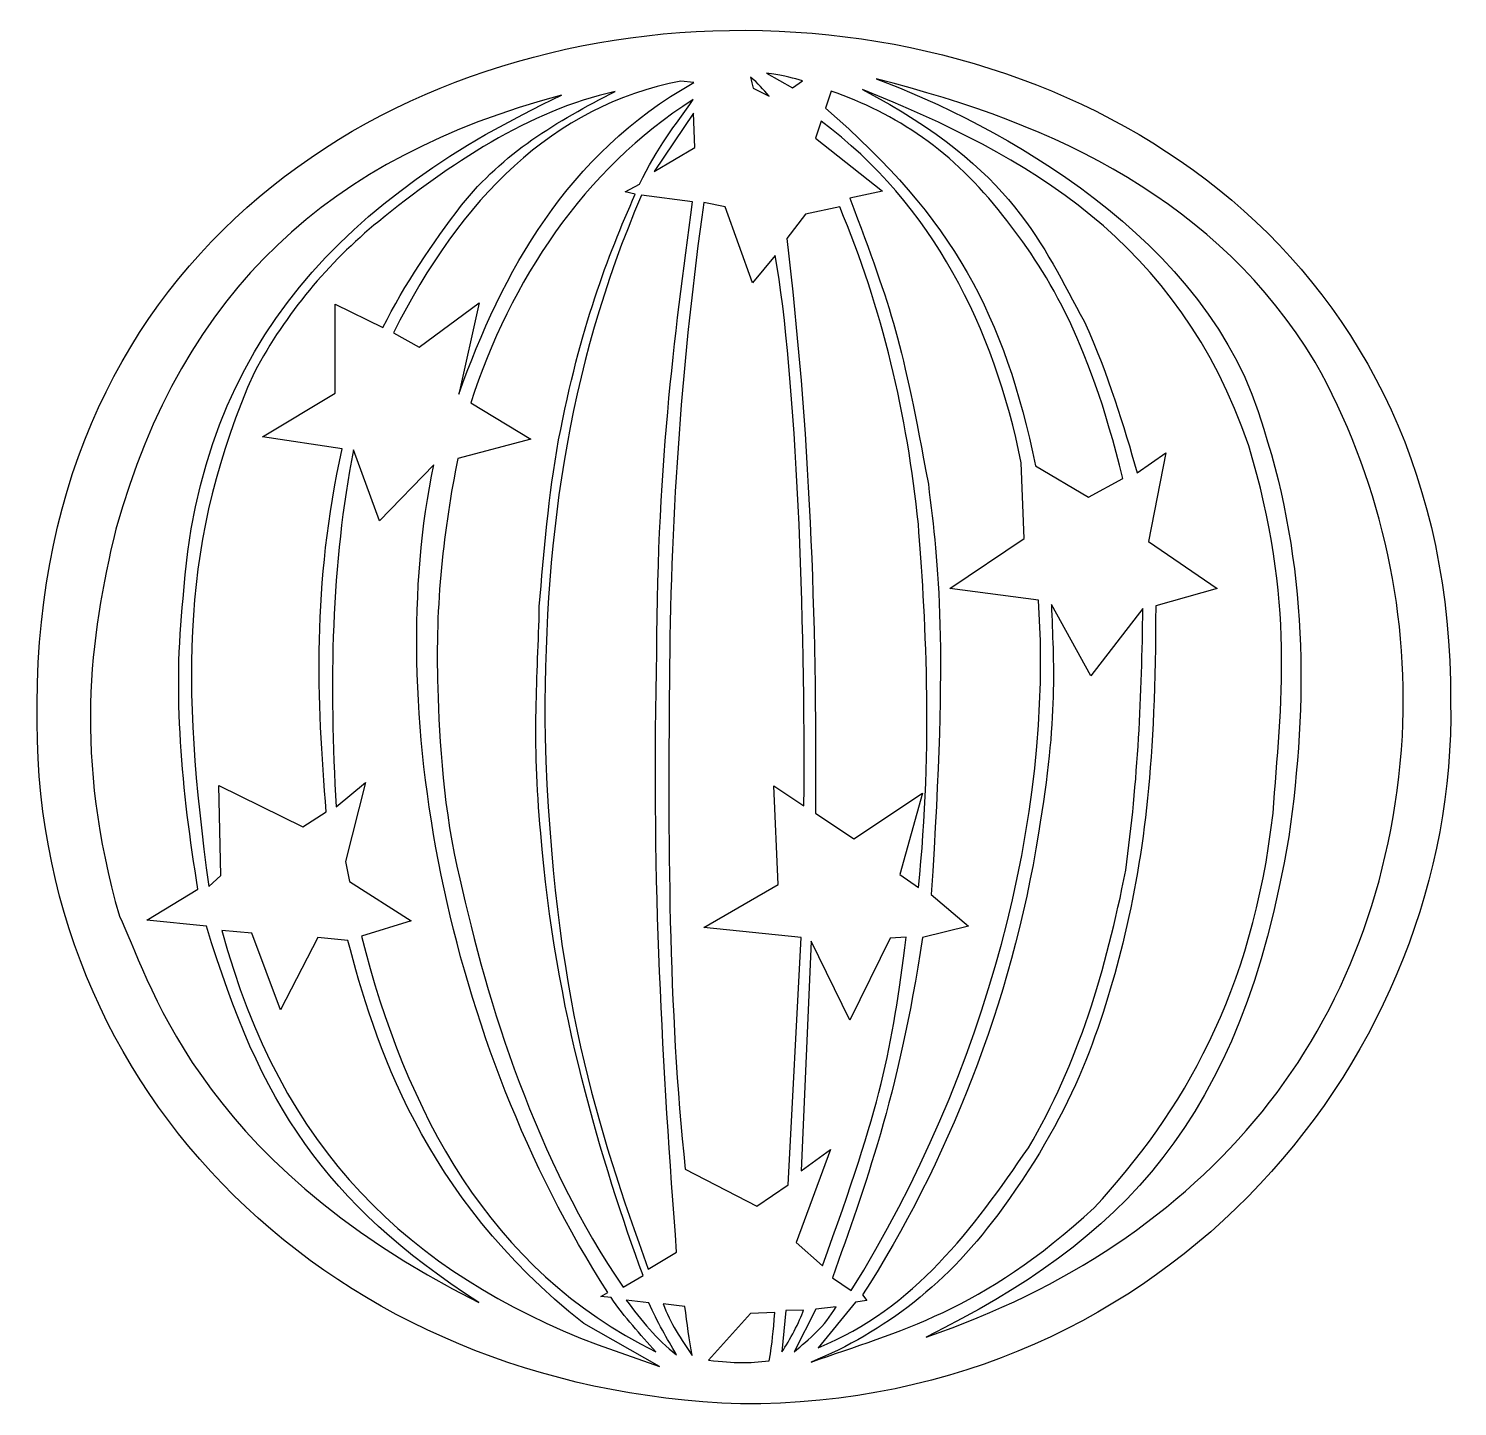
# Model space of a CAD drawing. Header units: centimetres. Extents: x -9.9 to 9, y -7.1 to 11.2.
import ezdxf

# ---------------------------------------------------------------- set-up
doc = ezdxf.new("R2010")
doc.units = ezdxf.units.CM
doc.header["$MEASUREMENT"] = 0
doc.layers.add('Layer 1', color=7, linetype='Continuous')

msp = doc.modelspace()

# ---------------------------------------------------------------- linework, layer by layer
at = {"layer": 'Layer 1', "color": 56}
for points, knots in [([(-0.41855, 11.12764), (-5.09261, 11.15036), (-9.7758, 8.2086), (-9.7848, 2.21863), (-9.7848, 2.21863), (-9.89921, -2.93961), (-5.84053, -6.85415), (-0.48883, -7.02856), (-0.48883, -7.02856), (5.21062, -7.06272), (8.98344, -2.34427), (8.89313, 2.25005), (8.89313, 2.25005), (8.92066, 8.11776), (4.25551, 11.10493), (-0.41855, 11.12764)], [0, 0, 0, 0, 0.2, 0.2, 0.2, 0.2, 0.4, 0.4, 0.4, 0.4, 0.6, 0.6, 0.6, 0.6, 1, 1, 1, 1]), ([(-1.27762, 10.45626), (-1.27762, 10.45626), (-1.10812, 10.43725), (-1.10812, 10.43725), (-1.10812, 10.43725), (-2.79549, 9.48099), (-3.62833, 7.9423), (-4.21532, 6.31719), (-4.21532, 6.31719), (-4.21532, 6.31719), (-3.94247, 7.52683), (-3.94247, 7.52683), (-3.94247, 7.52683), (-3.94247, 7.52683), (-4.73622, 6.94061), (-4.73622, 6.94061), (-4.73622, 6.94061), (-4.73622, 6.94061), (-5.07687, 7.12995), (-5.07687, 7.12995), (-5.07687, 7.12995), (-4.18423, 8.90306), (-2.9741, 10.13237), (-1.27762, 10.45626)], [0, 0, 0, 0, 0.14285714, 0.14285714, 0.14285714, 0.14285714, 0.28571429, 0.28571429, 0.28571429, 0.28571429, 0.42857143, 0.42857143, 0.42857143, 0.42857143, 0.57142857, 0.57142857, 0.57142857, 0.57142857, 0.71428571, 0.71428571, 0.71428571, 0.71428571, 1, 1, 1, 1]), ([(-0.35819, 10.50918), (-0.25637, 10.43069), (-0.19186, 10.34279), (-0.11262, 10.25865), (-0.11262, 10.25865), (-0.11262, 10.25865), (-0.32264, 10.36283), (-0.32264, 10.36283), (-0.32264, 10.36283), (-0.33445, 10.40706), (-0.34638, 10.45906), (-0.35819, 10.50918)], [0, 0, 0, 0, 0.25, 0.25, 0.25, 0.25, 0.5, 0.5, 0.5, 0.5, 1, 1, 1, 1]), ([(-0.149, 10.5621), (0.13841, 10.51879), (0.20001, 10.49291), (0.33055, 10.46122), (0.33055, 10.46122), (0.33055, 10.46122), (0.19826, 10.36614), (0.19826, 10.36614), (0.19826, 10.36614), (0.19826, 10.36614), (-0.149, 10.5621), (-0.149, 10.5621)], [0, 0, 0, 0, 0.25, 0.25, 0.25, 0.25, 0.5, 0.5, 0.5, 0.5, 1, 1, 1, 1]), ([(1.30124, 10.48438), (3.71007, 9.88038), (5.81494, 8.86248), (7.10306, 6.74217), (7.10306, 6.74217), (7.94401, 5.24443), (8.34493, 3.51452), (8.25648, 1.80025), (8.25648, 1.80025), (8.0142, -2.11083), (5.64969, -4.88513), (1.9627, -6.14634), (1.9627, -6.14634), (4.54679, -4.86608), (6.12463, -3.3031), (6.75414, 0.46824), (6.75414, 0.46824), (7.01349, 2.25099), (6.99573, 4.08111), (6.42341, 5.85417), (6.42341, 5.85417), (5.72392, 8.39514), (2.87037, 9.90584), (1.30124, 10.48438)], [0, 0, 0, 0, 0.14285714, 0.14285714, 0.14285714, 0.14285714, 0.28571429, 0.28571429, 0.28571429, 0.28571429, 0.42857143, 0.42857143, 0.42857143, 0.42857143, 0.57142857, 0.57142857, 0.57142857, 0.57142857, 0.71428571, 0.71428571, 0.71428571, 0.71428571, 1, 1, 1, 1]), ([(-2.85602, 10.2694), (-5.63137, 8.9614), (-7.6454, 7.02992), (-7.85499, 3.61513), (-7.85499, 3.61513), (-7.99513, 2.3754), (-7.8751, 1.08353), (-7.66069, -0.22712), (-7.66069, -0.22712), (-7.66069, -0.22712), (-8.33455, -0.63391), (-8.33455, -0.63391), (-8.33455, -0.63391), (-8.33455, -0.63391), (-7.54742, -0.7166), (-7.54742, -0.7166), (-7.54742, -0.7166), (-6.83574, -3.06743), (-5.99837, -4.36243), (-3.94743, -5.68993), (-3.94743, -5.68993), (-7.76833, -3.77301), (-8.325, -1.31007), (-8.69918, -0.58348), (-8.69918, -0.58348), (-9.30074, 1.52764), (-9.09676, 3.08728), (-8.74631, 4.5329), (-8.74631, 4.5329), (-7.85786, 7.70997), (-5.90432, 9.45964), (-2.85602, 10.2694)], [0, 0, 0, 0, 0.11111111, 0.11111111, 0.11111111, 0.11111111, 0.22222222, 0.22222222, 0.22222222, 0.22222222, 0.33333333, 0.33333333, 0.33333333, 0.33333333, 0.44444444, 0.44444444, 0.44444444, 0.44444444, 0.55555556, 0.55555556, 0.55555556, 0.55555556, 0.66666667, 0.66666667, 0.66666667, 0.66666667, 0.77777778, 0.77777778, 0.77777778, 0.77777778, 1, 1, 1, 1]), ([(-2.14743, 10.31818), (-2.91405, 9.92868), (-3.6355, 9.4999), (-4.17646, 8.81585), (-4.17646, 8.81585), (-4.56794, 8.30418), (-4.92486, 7.77399), (-5.21826, 7.19858), (-5.21826, 7.19858), (-5.21826, 7.19858), (-5.84664, 7.50616), (-5.84664, 7.50616), (-5.84664, 7.50616), (-5.84664, 7.50616), (-5.84664, 6.32959), (-5.84664, 6.32959), (-5.84664, 6.32959), (-5.84664, 6.32959), (-6.80906, 5.75495), (-6.80906, 5.75495), (-6.80906, 5.75495), (-6.80906, 5.75495), (-5.75321, 5.59454), (-5.75321, 5.59454), (-5.75321, 5.59454), (-6.15727, 3.79066), (-6.0846, 2.26911), (-5.96653, 0.79732), (-5.96653, 0.79732), (-5.96653, 0.79732), (-6.27411, 0.59723), (-6.27411, 0.59723), (-6.27411, 0.59723), (-6.27411, 0.59723), (-7.3837, 1.14458), (-7.3837, 1.14458), (-7.3837, 1.14458), (-7.3837, 1.14458), (-7.35642, -0.04439), (-7.35642, -0.04439), (-7.35642, -0.04439), (-7.35642, -0.04439), (-7.51682, -0.19156), (-7.51682, -0.19156), (-7.51682, -0.19156), (-7.89031, 2.49441), (-7.8894, 4.41826), (-6.91572, 6.61071), (-6.91572, 6.61071), (-6.49446, 7.38841), (-5.94524, 8.05078), (-5.272, 8.6017), (-5.272, 8.6017), (-4.34884, 9.3502), (-3.27917, 10.07088), (-2.14743, 10.31818)], [0, 0, 0, 0, 0.06666667, 0.06666667, 0.06666667, 0.06666667, 0.13333333, 0.13333333, 0.13333333, 0.13333333, 0.2, 0.2, 0.2, 0.2, 0.26666667, 0.26666667, 0.26666667, 0.26666667, 0.33333333, 0.33333333, 0.33333333, 0.33333333, 0.4, 0.4, 0.4, 0.4, 0.46666667, 0.46666667, 0.46666667, 0.46666667, 0.53333333, 0.53333333, 0.53333333, 0.53333333, 0.6, 0.6, 0.6, 0.6, 0.66666667, 0.66666667, 0.66666667, 0.66666667, 0.73333333, 0.73333333, 0.73333333, 0.73333333, 0.8, 0.8, 0.8, 0.8, 0.86666667, 0.86666667, 0.86666667, 0.86666667, 1, 1, 1, 1]), ([(-1.11721, 10.2107), (-1.35345, 9.87363), (-1.59039, 9.57519), (-1.82663, 9.09531), (-1.82663, 9.09531), (-1.82663, 9.09531), (-2.01514, 8.99113), (-2.01514, 8.99113), (-2.01514, 8.99113), (-2.01514, 8.99113), (-1.88285, 8.96302), (-1.88285, 8.96302), (-1.88285, 8.96302), (-2.24713, 8.12476), (-2.6042, 7.22089), (-2.89406, 5.71278), (-2.89406, 5.71278), (-3.02894, 4.96226), (-3.0882, 4.23695), (-3.14954, 3.51095), (-3.14954, 3.51095), (-3.16872, 2.57191), (-3.25055, 1.77922), (-3.13053, 0.51537), (-3.13053, 0.51537), (-2.9522, -1.79621), (-2.31183, -3.87349), (-1.77867, -5.33357), (-1.77867, -5.33357), (-1.77867, -5.33357), (-2.04326, -5.48488), (-2.04326, -5.48488), (-2.04326, -5.48488), (-3.17445, -3.84406), (-3.85127, -1.70071), (-4.19796, -0.08904), (-4.19796, -0.08904), (-4.41966, 0.80222), (-4.47148, 1.74387), (-4.49065, 2.4336), (-4.49065, 2.4336), (-4.53022, 3.55826), (-4.41246, 4.54341), (-4.22607, 5.46721), (-4.22607, 5.46721), (-4.22607, 5.46721), (-3.26282, 5.72188), (-3.26282, 5.72188), (-3.26282, 5.72188), (-3.26282, 5.72188), (-4.05657, 6.20391), (-4.05657, 6.20391), (-4.05657, 6.20391), (-3.52697, 7.81209), (-2.57348, 9.2842), (-1.11721, 10.2107)], [0, 0, 0, 0, 0.06666667, 0.06666667, 0.06666667, 0.06666667, 0.13333333, 0.13333333, 0.13333333, 0.13333333, 0.2, 0.2, 0.2, 0.2, 0.26666667, 0.26666667, 0.26666667, 0.26666667, 0.33333333, 0.33333333, 0.33333333, 0.33333333, 0.4, 0.4, 0.4, 0.4, 0.46666667, 0.46666667, 0.46666667, 0.46666667, 0.53333333, 0.53333333, 0.53333333, 0.53333333, 0.6, 0.6, 0.6, 0.6, 0.66666667, 0.66666667, 0.66666667, 0.66666667, 0.73333333, 0.73333333, 0.73333333, 0.73333333, 0.8, 0.8, 0.8, 0.8, 0.86666667, 0.86666667, 0.86666667, 0.86666667, 1, 1, 1, 1]), ([(1.12265, 10.34299), (3.29538, 9.4727), (5.29637, 8.34829), (6.22497, 5.63671), (6.22497, 5.63671), (6.84949, 3.56928), (6.64911, 2.21731), (6.54661, 0.77995), (6.54661, 0.77995), (6.27781, -1.59264), (5.35522, -3.16739), (4.18355, -4.43647), (4.18355, -4.43647), (2.69283, -5.81224), (1.59458, -6.06791), (0.44217, -6.47707), (0.44217, -6.47707), (1.40525, -6.08214), (2.26348, -5.43578), (2.97473, -4.43647), (2.97473, -4.43647), (3.9472, -3.11272), (4.28358, -2.01579), (4.56223, -0.93984), (4.56223, -0.93984), (4.85834, 0.31945), (4.99225, 1.4298), (4.99632, 3.52005), (4.99632, 3.52005), (4.99632, 3.52005), (5.80908, 3.74742), (5.80908, 3.74742), (5.80908, 3.74742), (5.80908, 3.74742), (4.90206, 4.37085), (4.90206, 4.37085), (4.90206, 4.37085), (4.90206, 4.37085), (5.12861, 5.54245), (5.12861, 5.54245), (5.12861, 5.54245), (5.12861, 5.54245), (4.75075, 5.27787), (4.75075, 5.27787), (4.75075, 5.27787), (4.57126, 5.9099), (4.37941, 6.55013), (4.05126, 7.28126), (4.05126, 7.28126), (3.48976, 8.28797), (3.13678, 9.28786), (1.12265, 10.34299)], [0, 0, 0, 0, 0.07142857, 0.07142857, 0.07142857, 0.07142857, 0.14285714, 0.14285714, 0.14285714, 0.14285714, 0.21428571, 0.21428571, 0.21428571, 0.21428571, 0.28571429, 0.28571429, 0.28571429, 0.28571429, 0.35714286, 0.35714286, 0.35714286, 0.35714286, 0.42857143, 0.42857143, 0.42857143, 0.42857143, 0.5, 0.5, 0.5, 0.5, 0.57142857, 0.57142857, 0.57142857, 0.57142857, 0.64285714, 0.64285714, 0.64285714, 0.64285714, 0.71428571, 0.71428571, 0.71428571, 0.71428571, 0.78571429, 0.78571429, 0.78571429, 0.78571429, 0.85714286, 0.85714286, 0.85714286, 0.85714286, 1, 1, 1, 1]), ([(0.70676, 10.32397), (1.55568, 10.03157), (2.32715, 9.52551), (2.97473, 8.67942), (2.97473, 8.67942), (3.54085, 7.96373), (4.09548, 7.11075), (4.56223, 5.20263), (4.56223, 5.20263), (4.56223, 5.20263), (4.10831, 4.95624), (4.10831, 4.95624), (4.10831, 4.95624), (4.10831, 4.95624), (3.40882, 5.37213), (3.40882, 5.37213), (3.40882, 5.37213), (2.99299, 7.35504), (2.33795, 8.62494), (0.63069, 10.09742), (0.63069, 10.09742), (0.63069, 10.09742), (0.70676, 10.32397), (0.70676, 10.32397)], [0, 0, 0, 0, 0.14285714, 0.14285714, 0.14285714, 0.14285714, 0.28571429, 0.28571429, 0.28571429, 0.28571429, 0.42857143, 0.42857143, 0.42857143, 0.42857143, 0.57142857, 0.57142857, 0.57142857, 0.57142857, 0.71428571, 0.71428571, 0.71428571, 0.71428571, 1, 1, 1, 1]), ([(-1.11225, 10.03128), (-1.11225, 10.03128), (-1.09572, 9.57735), (-1.09572, 9.57735), (-1.09572, 9.57735), (-1.09572, 9.57735), (-1.62984, 9.25985), (-1.62984, 9.25985), (-1.62984, 9.25985), (-1.62984, 9.25985), (-1.11225, 10.03128), (-1.11225, 10.03128)], [0, 0, 0, 0, 0.25, 0.25, 0.25, 0.25, 0.5, 0.5, 0.5, 0.5, 1, 1, 1, 1]), ([(0.57447, 9.9271), (2.05234, 8.81895), (2.8559, 7.19865), (3.2203, 5.41016), (3.2203, 5.41016), (3.2203, 5.41016), (3.25751, 4.40888), (3.25751, 4.40888), (3.25751, 4.40888), (3.25751, 4.40888), (2.27524, 3.74742), (2.27524, 3.74742), (2.27524, 3.74742), (2.27524, 3.74742), (3.44685, 3.59611), (3.44685, 3.59611), (3.44685, 3.59611), (3.64863, 0.75074), (2.7652, -2.64642), (0.97134, -5.53201), (0.97134, -5.53201), (0.97134, -5.53201), (0.72577, -5.36251), (0.72577, -5.36251), (0.72577, -5.36251), (1.15176, -4.13979), (1.58772, -3.01177), (1.9164, -0.8646), (1.9164, -0.8646), (1.9164, -0.8646), (2.52081, -0.71329), (2.52081, -0.71329), (2.52081, -0.71329), (2.52081, -0.71329), (2.02967, -0.2974), (2.02967, -0.2974), (2.02967, -0.2974), (2.25254, 3.10388), (2.12746, 4.00549), (1.99164, 5.12656), (1.99164, 5.12656), (1.64516, 7.01126), (1.52559, 7.40124), (0.95232, 8.9068), (0.95232, 8.9068), (0.95232, 8.9068), (1.38723, 9.00105), (1.38723, 9.00105), (1.38723, 9.00105), (1.38723, 9.00105), (0.4984, 9.70055), (0.4984, 9.70055), (0.4984, 9.70055), (0.4984, 9.70055), (0.57447, 9.9271), (0.57447, 9.9271)], [0, 0, 0, 0, 0.06666667, 0.06666667, 0.06666667, 0.06666667, 0.13333333, 0.13333333, 0.13333333, 0.13333333, 0.2, 0.2, 0.2, 0.2, 0.26666667, 0.26666667, 0.26666667, 0.26666667, 0.33333333, 0.33333333, 0.33333333, 0.33333333, 0.4, 0.4, 0.4, 0.4, 0.46666667, 0.46666667, 0.46666667, 0.46666667, 0.53333333, 0.53333333, 0.53333333, 0.53333333, 0.6, 0.6, 0.6, 0.6, 0.66666667, 0.66666667, 0.66666667, 0.66666667, 0.73333333, 0.73333333, 0.73333333, 0.73333333, 0.8, 0.8, 0.8, 0.8, 0.86666667, 0.86666667, 0.86666667, 0.86666667, 1, 1, 1, 1]), ([(-1.79769, 8.94896), (-1.79769, 8.94896), (-1.12631, 8.85884), (-1.12631, 8.85884), (-1.12631, 8.85884), (-1.3656, 7.05736), (-1.60049, 5.31366), (-1.59925, 2.65105), (-1.59925, 2.65105), (-1.66554, -0.12287), (-1.51719, -2.59628), (-1.33467, -5.02186), (-1.33467, -5.02186), (-1.33467, -5.02186), (-1.71253, -5.24841), (-1.71253, -5.24841), (-1.71253, -5.24841), (-2.37914, -3.36769), (-2.96877, -1.63403), (-3.07348, 1.78124), (-3.07348, 1.78124), (-3.10136, 4.28709), (-2.8005, 6.62681), (-1.79769, 8.94896)], [0, 0, 0, 0, 0.14285714, 0.14285714, 0.14285714, 0.14285714, 0.28571429, 0.28571429, 0.28571429, 0.28571429, 0.42857143, 0.42857143, 0.42857143, 0.42857143, 0.57142857, 0.57142857, 0.57142857, 0.57142857, 0.71428571, 0.71428571, 0.71428571, 0.71428571, 1, 1, 1, 1]), ([(-0.97583, 8.84975), (-0.97583, 8.84975), (-0.69223, 8.7927), (-0.69223, 8.7927), (-0.69223, 8.7927), (-0.69223, 8.7927), (-0.33256, 7.79141), (-0.33256, 7.79141), (-0.33256, 7.79141), (-0.33256, 7.79141), (-0.03077, 8.15025), (-0.03077, 8.15025), (-0.03077, 8.15025), (0.24805, 6.55152), (0.37064, 3.34858), (0.34709, 0.87421), (0.34709, 0.87421), (0.34709, 0.87421), (-0.04979, 1.1388), (-0.04979, 1.1388), (-0.04979, 1.1388), (-0.04979, 1.1388), (0.00727, -0.1651), (0.00727, -0.1651), (0.00727, -0.1651), (0.00727, -0.1651), (-0.97583, -0.7323), (-0.97583, -0.7323), (-0.97583, -0.7323), (-0.97583, -0.7323), (0.30988, -0.8646), (0.30988, -0.8646), (0.30988, -0.8646), (0.30988, -0.8646), (0.13956, -4.13385), (0.13956, -4.13385), (0.13956, -4.13385), (0.13956, -4.13385), (-0.27633, -4.41745), (-0.27633, -4.41745), (-0.27633, -4.41745), (-0.27633, -4.41745), (-1.22139, -3.92549), (-1.22139, -3.92549), (-1.22139, -3.92549), (-1.44695, -1.80179), (-1.45173, 0.45357), (-1.42893, 2.7263), (-1.42893, 2.7263), (-1.40775, 4.77559), (-1.26397, 6.82068), (-0.97583, 8.84975)], [0, 0, 0, 0, 0.07142857, 0.07142857, 0.07142857, 0.07142857, 0.14285714, 0.14285714, 0.14285714, 0.14285714, 0.21428571, 0.21428571, 0.21428571, 0.21428571, 0.28571429, 0.28571429, 0.28571429, 0.28571429, 0.35714286, 0.35714286, 0.35714286, 0.35714286, 0.42857143, 0.42857143, 0.42857143, 0.42857143, 0.5, 0.5, 0.5, 0.5, 0.57142857, 0.57142857, 0.57142857, 0.57142857, 0.64285714, 0.64285714, 0.64285714, 0.64285714, 0.71428571, 0.71428571, 0.71428571, 0.71428571, 0.78571429, 0.78571429, 0.78571429, 0.78571429, 0.85714286, 0.85714286, 0.85714286, 0.85714286, 1, 1, 1, 1]), ([(0.82003, 8.7927), (1.38262, 7.45446), (1.71375, 6.0386), (1.85935, 4.5974), (1.85935, 4.5974), (1.94851, 3.51579), (2.06036, 1.6478), (1.85935, -0.20314), (1.85935, -0.20314), (1.85935, -0.20314), (1.61378, -0.03281), (1.61378, -0.03281), (1.61378, -0.03281), (1.61378, -0.03281), (1.9164, 1.04454), (1.9164, 1.04454), (1.9164, 1.04454), (1.9164, 1.04454), (1.00855, 0.44013), (1.00855, 0.44013), (1.00855, 0.44013), (1.00855, 0.44013), (0.4984, 0.77995), (0.4984, 0.77995), (0.4984, 0.77995), (0.52011, 3.41127), (0.41931, 5.85535), (0.12054, 8.37763), (0.12054, 8.37763), (0.12054, 8.37763), (0.36611, 8.69844), (0.36611, 8.69844), (0.36611, 8.69844), (0.36611, 8.69844), (0.82003, 8.7927), (0.82003, 8.7927)], [0, 0, 0, 0, 0.1, 0.1, 0.1, 0.1, 0.2, 0.2, 0.2, 0.2, 0.3, 0.3, 0.3, 0.3, 0.4, 0.4, 0.4, 0.4, 0.5, 0.5, 0.5, 0.5, 0.6, 0.6, 0.6, 0.6, 0.7, 0.7, 0.7, 0.7, 0.8, 0.8, 0.8, 0.8, 1, 1, 1, 1]), ([(-5.60604, 5.58132), (-5.60604, 5.58132), (-5.26042, 4.6437), (-5.26042, 4.6437), (-5.26042, 4.6437), (-5.26042, 4.6437), (-4.54439, 5.38288), (-4.54439, 5.38288), (-4.54439, 5.38288), (-5.21261, 2.17821), (-4.38063, -2.22685), (-2.245, -5.55682), (-2.245, -5.55682), (-2.245, -5.55682), (-2.33512, -5.61056), (-2.33512, -5.61056), (-2.33512, -5.61056), (-2.33512, -5.61056), (-2.20201, -5.62379), (-2.20201, -5.62379), (-2.20201, -5.62379), (-2.02233, -5.88534), (-1.81576, -6.1122), (-1.61, -6.33899), (-1.61, -6.33899), (-3.81421, -5.26199), (-4.9178, -3.14983), (-5.49938, -0.84641), (-5.49938, -0.84641), (-5.49938, -0.84641), (-4.84453, -0.64549), (-4.84453, -0.64549), (-4.84453, -0.64549), (-4.84453, -0.64549), (-5.65978, -0.12459), (-5.65978, -0.12459), (-5.65978, -0.12459), (-5.65978, -0.12459), (-5.7127, 0.14247), (-5.7127, 0.14247), (-5.7127, 0.14247), (-5.7127, 0.14247), (-5.44563, 1.1851), (-5.44563, 1.1851), (-5.44563, 1.1851), (-5.44563, 1.1851), (-5.83341, 0.86429), (-5.83341, 0.86429), (-5.83341, 0.86429), (-5.93096, 2.46171), (-5.89942, 4.09051), (-5.60604, 5.58132)], [0, 0, 0, 0, 0.07142857, 0.07142857, 0.07142857, 0.07142857, 0.14285714, 0.14285714, 0.14285714, 0.14285714, 0.21428571, 0.21428571, 0.21428571, 0.21428571, 0.28571429, 0.28571429, 0.28571429, 0.28571429, 0.35714286, 0.35714286, 0.35714286, 0.35714286, 0.42857143, 0.42857143, 0.42857143, 0.42857143, 0.5, 0.5, 0.5, 0.5, 0.57142857, 0.57142857, 0.57142857, 0.57142857, 0.64285714, 0.64285714, 0.64285714, 0.64285714, 0.71428571, 0.71428571, 0.71428571, 0.71428571, 0.78571429, 0.78571429, 0.78571429, 0.78571429, 0.85714286, 0.85714286, 0.85714286, 0.85714286, 1, 1, 1, 1]), ([(3.61717, 3.53906), (3.61717, 3.53906), (4.13725, 2.59483), (4.13725, 2.59483), (4.13725, 2.59483), (4.13725, 2.59483), (4.82682, 3.48284), (4.82682, 3.48284), (4.82682, 3.48284), (4.81192, 2.35024), (4.76435, 1.20684), (4.59944, 0.02424), (4.59944, 0.02424), (4.34374, -1.28422), (3.97176, -2.53501), (3.31456, -3.64272), (3.31456, -3.64272), (2.57901, -4.71516), (1.81564, -5.75978), (0.53643, -6.28855), (0.53643, -6.28855), (0.53643, -6.28855), (1.02757, -5.68332), (1.02757, -5.68332), (1.02757, -5.68332), (1.02757, -5.68332), (1.17887, -5.6643), (1.17887, -5.6643), (1.17887, -5.6643), (1.17887, -5.6643), (1.12265, -5.58906), (1.12265, -5.58906), (1.12265, -5.58906), (2.22833, -3.86717), (3.09364, -1.72415), (3.44685, 0.51537), (3.44685, 0.51537), (3.71007, 2.07405), (3.64497, 2.75643), (3.61717, 3.53906)], [0, 0, 0, 0, 0.09090909, 0.09090909, 0.09090909, 0.09090909, 0.18181818, 0.18181818, 0.18181818, 0.18181818, 0.27272727, 0.27272727, 0.27272727, 0.27272727, 0.36363636, 0.36363636, 0.36363636, 0.36363636, 0.45454545, 0.45454545, 0.45454545, 0.45454545, 0.54545455, 0.54545455, 0.54545455, 0.54545455, 0.63636364, 0.63636364, 0.63636364, 0.63636364, 0.72727273, 0.72727273, 0.72727273, 0.72727273, 0.81818182, 0.81818182, 0.81818182, 0.81818182, 1, 1, 1, 1]), ([(-7.34402, -0.76951), (-7.34402, -0.76951), (-6.94714, -0.80755), (-6.94714, -0.80755), (-6.94714, -0.80755), (-6.94714, -0.80755), (-6.56928, -1.81875), (-6.56928, -1.81875), (-6.56928, -1.81875), (-6.56928, -1.81875), (-6.07815, -0.8646), (-6.07815, -0.8646), (-6.07815, -0.8646), (-6.07815, -0.8646), (-5.68128, -0.9018), (-5.68128, -0.9018), (-5.68128, -0.9018), (-5.32475, -2.22962), (-4.71745, -4.26192), (-2.56333, -5.96692), (-2.56333, -5.96692), (-2.56333, -5.96692), (-1.56122, -6.53412), (-1.56122, -6.53412), (-1.56122, -6.53412), (-1.56122, -6.53412), (-2.37398, -6.25052), (-2.37398, -6.25052), (-2.37398, -6.25052), (-4.87975, -5.28831), (-6.57013, -3.66549), (-7.34402, -0.76951)], [0, 0, 0, 0, 0.11111111, 0.11111111, 0.11111111, 0.11111111, 0.22222222, 0.22222222, 0.22222222, 0.22222222, 0.33333333, 0.33333333, 0.33333333, 0.33333333, 0.44444444, 0.44444444, 0.44444444, 0.44444444, 0.55555556, 0.55555556, 0.55555556, 0.55555556, 0.66666667, 0.66666667, 0.66666667, 0.66666667, 0.77777778, 0.77777778, 0.77777778, 0.77777778, 1, 1, 1, 1]), ([(1.7006, -0.85964), (1.50175, -2.38115), (1.3769, -3.05449), (0.59183, -5.20294), (0.59183, -5.20294), (0.59183, -5.20294), (0.24456, -4.89536), (0.24456, -4.89536), (0.24456, -4.89536), (0.24456, -4.89536), (0.69849, -3.66587), (0.69849, -3.66587), (0.69849, -3.66587), (0.69849, -3.66587), (0.31071, -3.94699), (0.31071, -3.94699), (0.31071, -3.94699), (0.31071, -3.94699), (0.44465, -0.91338), (0.44465, -0.91338), (0.44465, -0.91338), (0.44465, -0.91338), (0.95232, -1.95518), (0.95232, -1.95518), (0.95232, -1.95518), (0.95232, -1.95518), (1.48728, -0.87286), (1.48728, -0.87286), (1.48728, -0.87286), (1.48728, -0.87286), (1.7006, -0.85964), (1.7006, -0.85964)], [0, 0, 0, 0, 0.11111111, 0.11111111, 0.11111111, 0.11111111, 0.22222222, 0.22222222, 0.22222222, 0.22222222, 0.33333333, 0.33333333, 0.33333333, 0.33333333, 0.44444444, 0.44444444, 0.44444444, 0.44444444, 0.55555556, 0.55555556, 0.55555556, 0.55555556, 0.66666667, 0.66666667, 0.66666667, 0.66666667, 0.77777778, 0.77777778, 0.77777778, 0.77777778, 1, 1, 1, 1]), ([(-2.00109, -5.65769), (-2.00109, -5.65769), (-1.70343, -5.6949), (-1.70343, -5.6949), (-1.70343, -5.6949), (-1.5869, -5.95302), (-1.46148, -6.16453), (-1.33632, -6.37951), (-1.33632, -6.37951), (-1.60243, -6.1779), (-1.80514, -5.92069), (-2.00109, -5.65769)], [0, 0, 0, 0, 0.25, 0.25, 0.25, 0.25, 0.5, 0.5, 0.5, 0.5, 1, 1, 1, 1]), ([(-1.51326, -5.70564), (-1.42187, -5.71789), (-1.32665, -5.7306), (-1.22635, -5.74285), (-1.22635, -5.74285), (-1.19607, -5.9629), (-1.16831, -6.18701), (-1.12962, -6.39025), (-1.12962, -6.39025), (-1.27209, -6.18232), (-1.42305, -5.95714), (-1.51326, -5.70564)], [0, 0, 0, 0, 0.25, 0.25, 0.25, 0.25, 0.5, 0.5, 0.5, 0.5, 1, 1, 1, 1]), ([(-0.03656, -5.82057), (-0.05767, -6.09123), (-0.06934, -6.20123), (-0.11014, -6.45888), (-0.11014, -6.45888), (-0.39279, -6.49306), (-0.55028, -6.49143), (-0.91216, -6.45227), (-0.91216, -6.45227), (-0.91216, -6.45227), (-0.35736, -5.8338), (-0.35736, -5.8338), (-0.35736, -5.8338), (-0.35736, -5.8338), (-0.03656, -5.82057), (-0.03656, -5.82057)], [0, 0, 0, 0, 0.2, 0.2, 0.2, 0.2, 0.4, 0.4, 0.4, 0.4, 0.6, 0.6, 0.6, 0.6, 1, 1, 1, 1]), ([(0.34296, -5.78833), (0.28896, -5.94646), (0.1621, -6.18499), (0.05605, -6.34313), (0.05605, -6.34313), (0.05605, -6.34313), (0.10896, -5.79494), (0.10896, -5.79494), (0.10896, -5.79494), (0.10896, -5.79494), (0.34296, -5.78833), (0.34296, -5.78833)], [0, 0, 0, 0, 0.25, 0.25, 0.25, 0.25, 0.5, 0.5, 0.5, 0.5, 1, 1, 1, 1]), ([(0.77208, -5.74781), (0.62378, -6.00697), (0.417, -6.16966), (0.21728, -6.34313), (0.21728, -6.34313), (0.21728, -6.34313), (0.50419, -5.7751), (0.50419, -5.7751), (0.50419, -5.7751), (0.50419, -5.7751), (0.77208, -5.74781), (0.77208, -5.74781)], [0, 0, 0, 0, 0.25, 0.25, 0.25, 0.25, 0.5, 0.5, 0.5, 0.5, 1, 1, 1, 1])]:
    msp.add_open_spline(points, degree=3, knots=knots, dxfattribs=at)

doc.saveas('drawing.dxf')
